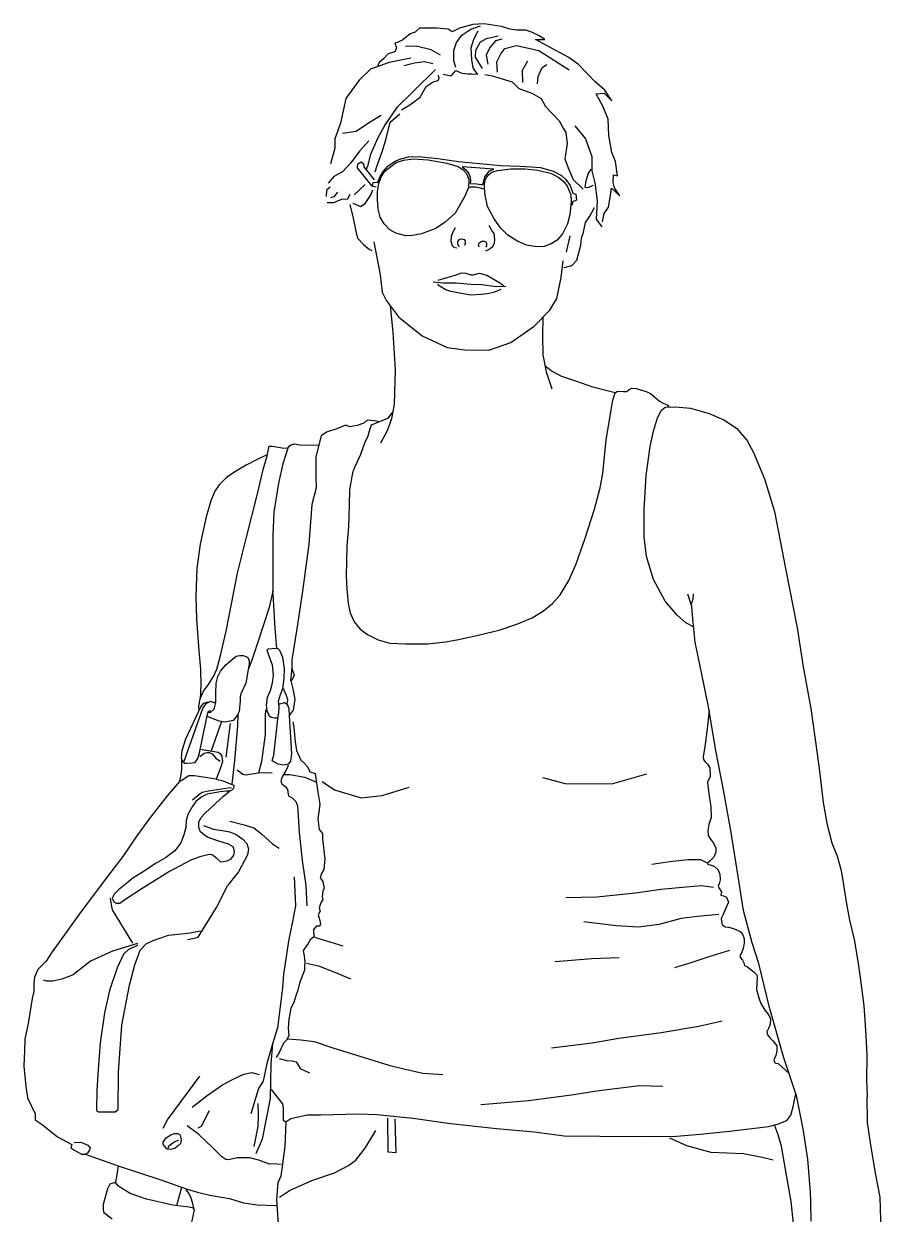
# Model space of a CAD drawing. Header units: millimetres. Extents: x -265 to 727, y -19 to 1698.
# Drawn here: x 124 to 714, y 882 to 1698 of the extents above; entities that cross this region are included whole.
import ezdxf

# ---------------------------------------------------------------- set-up
doc = ezdxf.new("R2010")
doc.units = ezdxf.units.MM
doc.layers.add('ceco.net 119', color=7, linetype='Continuous')

msp = doc.modelspace()

# ---------------------------------------------------------------- linework, layer by layer
at = {"layer": 'ceco.net 119'}
for p, q in [((271.02, 1224.94), (270.85, 1216.89)), ((265.84, 1218.51), (262.93, 1195.4)), ((270.85, 1216.89), (268.83, 1193.3)), ((268.83, 1193.3), (266.97, 1176.95)), ((246.36, 1168.23), (242.16, 1165.08)), ((250.08, 1170.17), (246.36, 1168.23)), ((255.09, 1171.06), (250.08, 1170.17)), ((258.89, 1171.62), (255.09, 1171.06)), ((255.72, 1163.66), (261.13, 1168.75)), ((263.33, 1172.19), (258.89, 1171.62)), ((261.13, 1168.75), (265.43, 1172.11)), ((265.43, 1172.11), (263.33, 1172.19)), ((239.81, 1161.52), (236.82, 1156.11)), ((242.16, 1165.08), (239.81, 1161.52)), ((248.44, 1156.79), (255.72, 1163.66)), ((235.61, 1152.15), (235.29, 1147.18)), ((236.82, 1156.11), (235.61, 1152.15)), ((244.32, 1146.93), (244.4, 1150.81)), ((244.4, 1150.81), (245.77, 1153.96)), ((245.77, 1153.96), (248.44, 1156.79)), ((235.29, 1147.18), (233.91, 1142.17)), ((245.53, 1144.18), (244.32, 1146.93)), ((248.52, 1141.76), (245.53, 1144.18)), ((231.97, 1136.84), (227.77, 1131.27)), ((233.91, 1142.17), (231.97, 1136.84)), ((250.78, 1140.47), (248.52, 1141.76)), ((258.06, 1137.88), (250.78, 1140.47)), ((264.61, 1135.94), (258.06, 1137.88)), ((267.92, 1133.92), (264.61, 1135.94)), ((221.38, 1126.5), (215.08, 1122.78)), ((227.77, 1131.27), (221.38, 1126.5)), ((239.46, 1125.42), (245.93, 1127.69)), ((245.93, 1127.69), (250.37, 1128.82)), ((250.37, 1128.82), (252.31, 1128.98)), ((252.31, 1128.98), (254.17, 1128.25)), ((254.17, 1128.25), (255.87, 1126.8)), ((255.87, 1126.8), (259.19, 1123.82)), ((266.47, 1125.84), (268.24, 1128.35)), ((268.24, 1132.87), (267.92, 1133.92)), ((268.73, 1130.77), (268.24, 1132.87)), ((268.24, 1128.35), (268.73, 1130.77)), ((215.08, 1122.78), (204.95, 1116.13)), ((223.05, 1116.54), (239.46, 1125.42)), ((259.19, 1123.82), (261.05, 1123.9)), ((261.05, 1123.9), (263.72, 1124.31)), ((263.72, 1124.31), (266.47, 1125.84)), ((199.05, 1112.5), (194.93, 1109.18)), ((204.95, 1116.13), (199.05, 1112.5)), ((204.87, 1105.22), (223.05, 1116.54)), ((189.27, 1104.58), (186.2, 1101.59)), ((194.93, 1109.18), (189.27, 1104.58)), ((194.93, 1098.84), (204.87, 1105.22)), ((186.2, 1101.59), (184.9, 1098.76)), ((184.9, 1098.76), (186.12, 1096.26)), ((186.12, 1096.26), (187.57, 1095.45)), ((187.57, 1095.45), (190.24, 1095.45)), ((190.24, 1095.45), (194.93, 1098.84)), ((639.65, 941.65), (639.28, 943.41)), ((641.62, 936.63), (639.65, 941.65)), ((643.81, 928.88), (641.62, 936.63)), ((646.97, 910.2), (643.81, 928.88)), ((650.44, 890.95), (646.97, 910.2)), ((229.21, 888.11), (232.7, 900.66)), ((652.15, 875.68), (650.44, 890.95))]:
    msp.add_line(p, q, dxfattribs=at)
for points in [[(521.01, 1562.48), (522.37, 1568.1), (525.27, 1572.55), (526.44, 1579.14), (527.21, 1585.53), (533.02, 1580.3), (529.34, 1585.92), (528.37, 1589.41), (528.76, 1594.83), (531.47, 1594.05), (530.12, 1603.93), (527.6, 1609.94), (525.47, 1621.75), (525.08, 1632.79), (521.59, 1641.32), (516.75, 1650.23), (522.17, 1650.81), (527.6, 1645.38), (522.75, 1652.74), (515.97, 1658.75), (504.73, 1670.37), (497.95, 1675.21), (483.23, 1683.15), (475.09, 1687.61), (481.68, 1687.61), (477.61, 1690.13), (473.15, 1692.26), (468.5, 1694), (462.3, 1694), (457.46, 1694.58), (451.84, 1696.52), (440.02, 1698.26), (432.27, 1697.68), (423.16, 1695.16), (418.12, 1692.84), (415.22, 1694.58), (407.47, 1695.16), (395.65, 1695.36), (392.55, 1692.45), (389.25, 1691.29), (384.22, 1687.22), (380.92, 1685.67), (378.6, 1685.09), (379.95, 1681.8), (378.6, 1679.09), (374.14, 1677.73), (370.85, 1674.24), (367.94, 1671.73), (366.8, 1668.94)], [(420.45, 1668.24), (419.09, 1672.89), (419.09, 1680.05), (421.03, 1685.48), (424.71, 1690.51), (430.91, 1694.58), (437.5, 1696.91)], [(435.56, 1693.23), (432.66, 1687.61), (430.91, 1681.6), (431.3, 1673.86), (432.27, 1668.05), (435.17, 1663.78)], [(438.84, 1667.71), (433.93, 1675.4), (434.36, 1680.09), (437.56, 1685.86), (441.62, 1688.21), (449.52, 1689.91)], [(410.01, 1676.79), (403.61, 1680.47), (393.34, 1682.99), (385.98, 1682.79)], [(452.08, 1687.78), (447.81, 1686.5), (443.76, 1682.02), (441.41, 1676.68), (442.47, 1670.49)], [(449.09, 1665.15), (448.67, 1672.2), (451.44, 1677.75), (454.22, 1681.38), (462.12, 1683.3), (477.5, 1679.88), (498.21, 1666.65)], [(389.64, 1674.63), (374.91, 1671.73), (361.93, 1667.27), (354.18, 1659.52), (345.07, 1647.13), (341.39, 1630.08), (337.52, 1619.43), (337.52, 1613.04), (334.61, 1602.19)], [(406.49, 1666.85), (391.76, 1652.33), (380.14, 1640.9), (372, 1629.28), (366.77, 1619.59), (362.12, 1608.75), (359.98, 1600.61), (359.01, 1598.48)], [(404.77, 1670.79), (398.96, 1672.14), (392.18, 1671.37), (384.82, 1669.43)], [(411.75, 1663.81), (417.37, 1662.65), (420.47, 1666.33), (424.73, 1664.39), (428.8, 1664.01), (431.51, 1664.01), (435.58, 1663.81)], [(469.59, 1672.62), (465.96, 1666.22), (466.18, 1658.11)], [(476.43, 1657.04), (477.07, 1662.16), (479.63, 1668.35), (482.83, 1670.28)], [(383.24, 1639.35), (389.05, 1642.64), (392.54, 1645.16), (396.02, 1648.07), (400.29, 1655.23), (404.94, 1658.52), (408.42, 1659.3), (409.01, 1661.04), (408.62, 1662.98)], [(440.41, 1663.4), (445.44, 1662.62), (459.2, 1658.55), (463.85, 1653.91), (472.57, 1650.61), (479.16, 1647.13), (482.06, 1641.51), (491.37, 1631.82), (494.08, 1626.79), (496.02, 1623.69), (496.98, 1616.14), (495.24, 1605.68), (497.57, 1599.48), (501.05, 1591.54), (507.84, 1584.95)], [(369.29, 1635.51), (360.58, 1630.08), (352.24, 1624.46), (342.94, 1623.11)], [(365.22, 1596.74), (366.57, 1601.19), (370.25, 1611.07), (372.77, 1619.59), (375.49, 1630.83), (382.07, 1636.64)], [(502.22, 1628.34), (509.39, 1619.43), (513.84, 1607.23), (513.84, 1597.54), (515.97, 1589.21), (517.52, 1577.01), (516.75, 1564.42), (520.62, 1559)], [(360.77, 1618.07), (354.38, 1610.91), (348.56, 1602.96), (342.75, 1596.77), (336.94, 1593.67), (333.06, 1589.02)], [(363.08, 1586.9), (353.2, 1599.45), (353.4, 1602.16), (355.72, 1603.52), (357.27, 1602.16), (357.47, 1600.22), (364.63, 1591.31)], [(363.53, 1589.49), (366.99, 1589.6), (368.61, 1593.49), (371.2, 1597.48), (374.22, 1600.94), (378.87, 1604.18), (382.76, 1605.8), (388.16, 1606.99), (394.97, 1607.2), (408.25, 1605.91), (422.4, 1603.75), (451.25, 1601.05), (464.64, 1600.61), (471.88, 1600.18), (478.58, 1599.64), (487.25, 1597.26), (493.08, 1594.24), (495.89, 1591.54), (499.02, 1587.33), (500.86, 1582.04), (502.8, 1581.39), (503.23, 1577.28), (500.53, 1576.2), (500.21, 1573.83)], [(367.67, 1588.86), (369.08, 1592.56), (371.69, 1597.01), (375.93, 1600.49), (379.74, 1603.21), (384.74, 1604.84), (391.26, 1605.71), (401.48, 1604.95), (414.42, 1602.67), (422.03, 1600.49), (425.51, 1598.21), (427.79, 1595.6), (429.42, 1591.47), (429.2, 1586.15), (426.7, 1580.17), (420.18, 1568.54), (413.22, 1562.24), (406.92, 1558), (396.91, 1554.2), (390.94, 1553.11), (386.15, 1552.89), (379.3, 1554.63), (375.39, 1556.91), (371.37, 1561.04), (368.76, 1565.61), (367.35, 1571.26), (366.91, 1577.78), (366.91, 1583.32), (367.67, 1588.86)], [(514.56, 1587.33), (511, 1585.81), (509.31, 1585.98), (509.82, 1590.55), (511.34, 1595.46), (513.37, 1598.67)], [(334.42, 1586.31), (331.9, 1584.18), (331.71, 1579.92)], [(349.99, 1575.32), (355.07, 1572.95), (358.29, 1575.15), (362.01, 1580.56), (363.53, 1584.46)], [(358.29, 1588.18), (350.84, 1581.07)], [(363.53, 1589.49), (363.08, 1586.9), (365.89, 1586.57)], [(429.81, 1586.15), (430.9, 1586.39), (434.15, 1586.39), (437.16, 1585.91), (439.45, 1585.19)], [(347.96, 1581.24), (345.93, 1577.86), (342.71, 1578.02), (336.61, 1575.49), (332.38, 1575.49)], [(339.49, 1582.93), (336.78, 1579.72), (334.58, 1579.04)], [(347.79, 1574.3), (350.16, 1564.99), (351.68, 1557.04), (353.21, 1551.28), (357.27, 1547.05), (361.33, 1543.5), (362.86, 1542.82)], [(494.75, 1531.14), (500, 1532.5), (503.55, 1536.22), (506.26, 1546.54), (506.77, 1551.28), (508.12, 1555.51), (509.48, 1562.12), (512.52, 1566.35), (515.57, 1572.27)], [(441.02, 1542.73), (442.83, 1543.49), (444.26, 1544.35), (445.97, 1545.59), (447.11, 1548.06), (447.3, 1550.15), (446.83, 1554.43), (445.21, 1556.61), (443.5, 1559.94)], [(420, 1558.42), (418.39, 1555.38), (417.25, 1552.43), (417.06, 1549.29), (418.01, 1546.25), (419.24, 1545.2), (421.15, 1544.63)], [(423.14, 1545.39), (422.29, 1546.16), (421.91, 1547.39), (422, 1549.1), (423.24, 1550.53), (424.66, 1550.91), (426.19, 1550.34), (426.95, 1549.39), (426.85, 1547.68), (426.57, 1546.25)], [(498.64, 1552.81), (496.27, 1541.64)], [(364.38, 1548.74), (368.61, 1526.23), (369.97, 1514.22), (373.02, 1508.29), (381.14, 1497.46), (397.57, 1484.43), (414.67, 1476.31), (426.69, 1474.78), (443.11, 1474.45), (458.18, 1479.86), (474.21, 1490.87), (484.93, 1501.86), (489.84, 1509.99), (492.72, 1524.37), (494.24, 1535.71)], [(436.46, 1545.11), (435.98, 1546.63), (436.55, 1548.15), (438.27, 1549.29), (439.98, 1549.2), (441.02, 1548.82), (441.5, 1547.58), (441.6, 1546.06), (440.93, 1545.2)], [(408.4, 1522.47), (414.68, 1524.37), (419.43, 1525.7), (424.67, 1527.51), (427.42, 1527.41), (430.85, 1526.08), (432.47, 1526.08), (436.75, 1527.22), (441.79, 1525.99), (446.16, 1523.51), (451.2, 1520.47), (453.49, 1518.66)], [(404.98, 1521.42), (412.02, 1520.76), (420.77, 1520.57), (430.85, 1519.71), (438.27, 1519.52), (448.16, 1518.09), (454.72, 1518.47)], [(451.49, 1516.1), (446.26, 1514.1), (442.07, 1513.05), (437.98, 1512.58), (430.85, 1512.2), (425.62, 1513.05), (417.06, 1514.77), (413.63, 1515.81), (409.73, 1518.19), (407.93, 1519.61)], [(375.46, 1505.04), (377.34, 1486.55), (378.87, 1460.98), (378.36, 1437.6), (376.5, 1427.44), (373.45, 1419.14), (368.87, 1410.67)], [(480.19, 1497.01), (479.86, 1484.61), (480.2, 1471.42), (482.45, 1459.58), (486.29, 1448.08)], [(529.77, 1445.21), (524.33, 1446.56), (514.5, 1449.16), (502.78, 1453.21), (493.13, 1456.47), (485.9, 1460.41), (481.7, 1463.53)], [(362.43, 1423.03), (361.52, 1420.62), (360.23, 1415.63), (357.99, 1410.81), (355.13, 1402.9), (352.88, 1398.02), (351.03, 1393.99), (349.63, 1390.45), (348.73, 1385.46), (347.56, 1378.48), (347.45, 1368.33), (347.11, 1360.98), (347, 1353.47), (345.88, 1340.32), (345.54, 1330.06), (345.43, 1319.49), (345.7, 1310.61), (346.6, 1301.1), (348.12, 1294.46), (350.73, 1288.36), (354.94, 1283.15), (360.06, 1279.57), (367.24, 1275.89), (375.32, 1273.64), (386.36, 1273.11), (393, 1273.2), (401.26, 1273.2), (413.73, 1274.45), (422.35, 1276.25), (436.89, 1279.39), (450.89, 1282.71), (462.29, 1286.65), (472.92, 1291.07), (480.55, 1295.82), (486.83, 1300.76), (492.04, 1306.86), (497.96, 1316.64), (503.17, 1327.94), (509, 1344.99), (515.58, 1365.5), (519.62, 1380.12), (521.32, 1390.26), (523.65, 1412.87), (525.82, 1426.64), (528.24, 1440.19), (529.77, 1445.21), (531.39, 1446.38), (535.42, 1446.29), (537.85, 1446.2), (539.46, 1447.64), (541.26, 1448.44), (544.49, 1448.26), (547.09, 1447.37), (551.04, 1446.29), (554, 1444.77), (557.05, 1442.34), (560.2, 1439.56), (563.25, 1437.95), (565.49, 1437.14), (566.8, 1435.47)], [(377.38, 1432.24), (373.61, 1427.78), (362.43, 1423.03)], [(583.59, 1284.89), (578.16, 1287.49), (572.37, 1292.9), (564.06, 1302.34), (555.98, 1317.38), (551.2, 1332.99), (549.69, 1346.46), (549.69, 1365.21), (551.02, 1388.67), (553.84, 1408.43), (556.05, 1418.96), (558.88, 1428.14), (561.52, 1433.34), (563.99, 1435.37), (571.14, 1435.63), (581.55, 1434.66), (594.17, 1431.14), (604.4, 1426.81), (612.96, 1421.08), (620.02, 1412.79), (624.7, 1404.41), (632.21, 1386.3), (638.98, 1363.95), (646.66, 1324.89), (654.57, 1284.24), (658.73, 1257.48), (663.96, 1228.84), (668.23, 1197.68), (669.81, 1185.97), (672.4, 1164.41), (675.12, 1149.11), (678.31, 1136.84), (681.96, 1127.52), (684.84, 1117.77), (686.63, 1106.59), (688.31, 1096.2), (690.42, 1083.77), (693.71, 1070.52), (696.23, 1055.72), (697.89, 1044.49), (700.33, 1025.03), (701.72, 1005.09), (702.33, 990.73), (702.25, 974.48), (702.6, 962.64)], [(367.94, 1425.37), (364.8, 1426.08), (359.72, 1426.42), (357.52, 1424.56), (352.77, 1422.86), (347.86, 1422.02), (344.81, 1423.03), (338.88, 1420.49), (331.93, 1418.29), (328.2, 1415.75), (324.64, 1401.35), (324.47, 1388.31), (324.81, 1380.18), (321.76, 1368.66), (319.71, 1341.44), (315.48, 1309.25), (311.58, 1283.51), (308.02, 1262.16), (308.19, 1257.25), (308.36, 1255.56), (309.72, 1252), (308.36, 1248.44), (307.51, 1247.77), (308.36, 1256.91)], [(244.64, 1227.72), (244.4, 1230.62), (245.15, 1235.44), (247.48, 1240.84), (250.89, 1245.33), (254.47, 1250.74), (256.55, 1255.81), (258.88, 1264.29), (263.03, 1281.84), (270.77, 1321.56), (276.51, 1344.51), (284.92, 1377.91), (288.42, 1392.66), (291.08, 1402.14), (292.49, 1408.63), (294.82, 1408.71), (301.39, 1407.55), (305.3, 1407.3), (306.55, 1409.04), (307.63, 1409.54), (309.96, 1410.37), (313.62, 1409.54), (326.65, 1409.47)], [(305.3, 1407.3), (301.81, 1396.65), (298.98, 1383.43), (295.82, 1363.39), (295.15, 1347.63), (294.99, 1323.01), (295.09, 1309.39)], [(291.24, 1402.86), (285.33, 1400.13), (276.85, 1395.73), (269.53, 1391.24), (263.45, 1387.41), (258.21, 1382.17), (255.3, 1377.76), (252.47, 1371.28), (249.4, 1360.22), (245.15, 1341.43), (242.9, 1324.91), (242.24, 1305.78), (242.73, 1290.15), (244.4, 1268.47), (245.4, 1255.75), (245.65, 1245.1), (245.13, 1235.33)], [(297.81, 1269.92), (296.67, 1283.69), (295.34, 1307.56), (295.09, 1309.39), (292.59, 1298), (284.44, 1273.55), (280.61, 1262.07), (278.09, 1255.48), (276.43, 1246.33), (273.02, 1238.93), (272.6, 1236.93), (272.68, 1234.02), (272.02, 1226.87), (270.52, 1223.96), (267.86, 1220.64), (262.37, 1219.47), (258.21, 1220.14), (249.96, 1223.4)], [(653.73, 964.68), (645.42, 989.35), (635.59, 1023.85), (628.42, 1054), (623.76, 1068.23), (617.71, 1090.26), (614.06, 1113.73), (609.27, 1143.81), (604.11, 1173.19), (598.94, 1200.01), (593.78, 1230.02), (589.24, 1252.43), (584.58, 1274.39), (583.07, 1290.38), (582.44, 1298.69), (579.55, 1307.25)], [(581.98, 1300.05), (583.2, 1303.85), (583.58, 1307.38)], [(250.78, 1226.37), (252.61, 1226.38), (254.88, 1228.45), (255.96, 1232.86), (255.96, 1238.85), (256.21, 1246.16), (257.3, 1250.82), (259.13, 1254.48), (262.87, 1258.89), (267.36, 1262.71), (270.02, 1264.62), (272.27, 1265.12), (274.68, 1265.12), (277.68, 1264.04), (278.92, 1262.05), (278.92, 1259.14), (278.09, 1255.48)], [(299.21, 1231.92), (298.87, 1233.95), (300.4, 1238.52), (301.92, 1242.59), (302.74, 1249.32), (303.07, 1256.38), (301.99, 1263.87), (299.91, 1268.69), (298.75, 1269.86), (297.5, 1269.94), (291.92, 1269.61), (290.93, 1269.02), (292.17, 1265.53), (294.67, 1258.71), (295.25, 1251.64), (294.67, 1246.24), (293.26, 1240.92), (291.18, 1236.43), (290.51, 1231.19), (290.93, 1227.45), (292.34, 1224.37), (294, 1222.96), (296.17, 1222.46), (298.57, 1222.46)], [(307.51, 1247.77), (308.87, 1242.25), (310.06, 1235.14), (309.04, 1227.68), (306.16, 1223.96), (307.85, 1197.87), (307.18, 1192.79), (305.65, 1190.59), (302.6, 1190.08), (298.7, 1190.59), (294.64, 1192.96), (295.65, 1196.85), (298.7, 1223.62), (299.21, 1225.99), (299.38, 1230.22), (299.21, 1231.92), (303.11, 1232.93), (304.97, 1231.75), (305.99, 1228.87), (306.16, 1223.96)], [(304.97, 1231.75), (305.4, 1234.68), (304.48, 1237.76), (302.82, 1241.08), (302.65, 1242.66)], [(233.83, 1191.84), (232.48, 1194.57), (232.84, 1199.95), (235.36, 1208.12), (245.77, 1230.1), (247.65, 1232.43), (249.9, 1233.24), (252.29, 1233.58)], [(255.87, 1232.49), (252.29, 1233.58), (249.03, 1232.02), (246.97, 1229.34), (233.83, 1191.84), (234.49, 1191.34), (235.74, 1191.34), (239.65, 1191.5), (241.73, 1191.84), (243.56, 1194.58), (244.72, 1198.49), (250.3, 1225.01), (251.05, 1227.09), (252.63, 1227.42)], [(290.03, 1228.03), (289.82, 1223.58), (289.69, 1210.99), (287.22, 1192.52), (285.24, 1184.65)], [(594.2, 1227.58), (592.9, 1214.83), (591.22, 1202.64), (590.22, 1195.97), (590.45, 1193.98), (591.29, 1192.6), (593.13, 1190.61), (594.82, 1188.23), (594.97, 1182.18), (593.21, 1178.42), (593.67, 1174.05), (594.45, 1167.26), (595.44, 1161.67), (595.52, 1154.15), (593.99, 1149.4), (593.37, 1145.11), (593.68, 1141.81), (595.14, 1139.28), (597.28, 1136.6), (598.82, 1133.08), (598.74, 1130.32), (597.44, 1126.99), (594.75, 1124.15), (593.07, 1122.85), (593.3, 1122.01), (595.06, 1121.7), (597.9, 1120.47), (600.35, 1118.18), (601.5, 1115.19), (601.89, 1111.43), (601.12, 1108.59), (600.35, 1107.06), (600.89, 1105.99), (602.81, 1103.08), (602.27, 1100.85), (604.03, 1100.39), (606.18, 1099.4), (607.48, 1096.1), (605.03, 1090.46), (603.72, 1087.09), (602.57, 1084.79), (602.8, 1083.03), (603.19, 1080.5), (605.18, 1079.27), (607.48, 1078.89), (610.85, 1078.04), (615.46, 1075.98), (617.3, 1073.75), (618.37, 1070.84), (618.37, 1067.93), (617.6, 1064.4), (616.61, 1061.79), (615.61, 1059.73), (615.46, 1058.12), (617.22, 1056.28), (617.99, 1054.44), (618.6, 1052.75), (620.59, 1051.68), (625.44, 1047.81), (627.05, 1046.27), (627.28, 1044.05), (627.05, 1040.52), (626.74, 1036.23), (628.27, 1030.4), (629.58, 1026.65), (632.49, 1022.02), (635.02, 1018.95), (636.33, 1016.19), (636.02, 1012.36), (634.95, 1009.53), (633.87, 1007.23), (634.18, 1005.08), (636.1, 1002.86), (637.94, 1001.09), (640.7, 997.64), (640.7, 994.19), (640.01, 990.98), (638.63, 988.06), (639.39, 985.99), (641.54, 985.38), (646.76, 980.75), (649.03, 978.64)], [(259.92, 1219.86), (252.81, 1199.79)], [(308.71, 1219.8), (309.39, 1215.73), (310.34, 1205.96), (311.29, 1200.12), (314.27, 1193.34), (316.45, 1191.44), (319.16, 1188.72), (320.38, 1185.33), (324.19, 1184.2), (325.96, 1171.58), (327.32, 1163.16), (326.64, 1158.01), (325.96, 1153.12), (326.77, 1145.93), (329.08, 1143.08), (329.22, 1139.42), (330.71, 1125.85), (330.03, 1118.38), (328.4, 1115.67), (327.59, 1112.82), (329.35, 1110.24), (330.17, 1105.56), (329.36, 1103.52), (328.95, 1099.72), (329.36, 1097.82), (328, 1095.65), (326.92, 1092.12), (327.46, 1089.95), (326.24, 1087.37), (327.32, 1083.57), (327.73, 1080.86), (326.78, 1079.64), (324.88, 1079.64), (322.98, 1077.2), (323.25, 1072.31), (321.89, 1071.22), (320.54, 1070.14), (319.31, 1067.83), (315.92, 1062.95), (316.46, 1059.28), (317.01, 1055.08), (316.73, 1052.36), (316.73, 1049.51), (313.34, 1040.5), (312.25, 1035.75), (310.76, 1031.95), (309.54, 1027.2), (307.5, 1023.4), (306.69, 1019.6), (306.01, 1015.8), (305.6, 1009.97), (306.01, 1004.54), (304.38, 1001.42), (302.34, 999.52), (299.36, 993.01), (297.32, 989.48)], [(245.27, 1201.08), (257.62, 1198.97), (258.87, 1197.89), (260.04, 1196.28), (260.58, 1192.33), (259.05, 1187.48), (256.18, 1180.3), (241.28, 1182.64), (237.42, 1182.73), (235.72, 1181.65), (232.75, 1179.41), (231.32, 1178.96), (232.48, 1184.7), (232.66, 1188.11), (232.57, 1194.21)], [(245, 1195.99), (247.88, 1198.32), (249.72, 1198.73), (251.37, 1198.59), (253.49, 1197.7), (255.95, 1194.83), (259.03, 1192.64)], [(270.66, 1186.69), (274.56, 1183.81), (276.34, 1183.34), (280.93, 1183.95), (284.97, 1184.64), (289.48, 1184.91), (294.68, 1184.77)], [(305.52, 1190), (304.88, 1188.04), (303.69, 1185.79), (301.37, 1182), (300.46, 1179.26), (301.16, 1177.3), (302.57, 1176.1), (304.04, 1175.19), (305.02, 1173.23), (305.52, 1170.21), (305.87, 1169.02), (308.32, 1167.61), (310.85, 1165.09), (311.97, 1162.07), (313.17, 1144.06), (315.14, 1124.62), (317.68, 1107.59), (318.45, 1093.63)], [(302.29, 1183.51), (306.65, 1183.62), (316.95, 1181.86), (323.4, 1179.1), (325.04, 1178.14)], [(480.04, 1181.59), (495.54, 1177.48), (527.49, 1177.16), (551.53, 1184.12)], [(231.32, 1178.96), (222.61, 1168.97), (211.23, 1154.36), (201.79, 1141.44), (192.22, 1127.34), (181.61, 1113.77), (163.61, 1089.67), (143.83, 1062.01), (139.69, 1055.54), (137.49, 1053.47), (134, 1049.85), (131.54, 1044.55), (131.15, 1040.42), (131.15, 1034.86), (129.99, 1030.08), (127.39, 1012.81), (124.93, 1002.21), (124.67, 994.2), (124.29, 983.73), (125.71, 969.76), (126.87, 962.01), (132.05, 950.95), (132.18, 946.81), (136.97, 943.71), (147.31, 935.18), (157.27, 929.88), (156.57, 927.36), (163.81, 923.28), (166.45, 923.28), (189.73, 915.14), (218.18, 905.7), (235.6, 899.65), (243.43, 897.23), (251.75, 895.17), (258.44, 894.1), (265.29, 892.8), (274.9, 889.96), (284.29, 888.6), (297.39, 888.18)], [(256.18, 1180.3), (261.01, 1179.3), (265.87, 1177.18), (268.2, 1176.22), (267.99, 1174.1), (266.69, 1172.53), (265.43, 1172.11)], [(328.84, 1178.74), (337.38, 1173.05), (355.73, 1167.68), (369.96, 1169.26), (388.62, 1174.95)], [(239.87, 1166.23), (245.14, 1170.61), (246.58, 1171.43), (250.89, 1172.39), (265.87, 1174.65), (266.76, 1174.51)], [(265.68, 1151.63), (275.51, 1149.18), (281.98, 1146.98), (287.28, 1142.97), (295.04, 1135.73), (299.44, 1133.15)], [(247.47, 1148.55), (254.42, 1146.12), (261.7, 1145.07), (265.58, 1144.26), (269.94, 1142.41), (274.39, 1139.17), (277.3, 1136.19), (278.35, 1132.31), (277.7, 1128.43), (271.48, 1116.96), (264.2, 1107.66)], [(593.07, 1122.85), (588.46, 1125.01), (579.57, 1125.01), (567.22, 1123.69), (554.88, 1121.88)], [(309.6, 1113.42), (310.58, 1093.63), (308.34, 1081.76), (306.02, 1070.68), (302.36, 1046.63), (301.73, 1037.3), (298.3, 1010.03), (295.15, 999.71), (290.99, 985.48), (288.35, 973.4), (285.33, 968.24), (280.04, 950.93)], [(236.45, 1070.41), (242.24, 1071.55), (243.75, 1072.05), (256.35, 1092.45), (264.2, 1107.66)], [(495.93, 1099.17), (517.17, 1099.83), (528.37, 1100.98), (543.85, 1102.46), (561.13, 1104.93), (578.59, 1106.58), (588.96, 1107.4), (597.19, 1106.41)], [(183.6, 1098.71), (184.04, 1095.71), (184.82, 1090.72), (198.91, 1067.88)], [(600.81, 1087.65), (586.16, 1086.17), (574.96, 1084.85), (559.65, 1080.74), (545.82, 1078.93), (530.51, 1079.92), (508.28, 1082.55)], [(189.04, 953.86), (189.15, 979.47), (191.51, 1011.83), (196.68, 1039.24), (200.31, 1053.02), (204.17, 1063.1), (208.27, 1067.58), (213.07, 1069.79), (223.54, 1073.41), (234.41, 1074.51), (238.19, 1074.98), (245.51, 1076.48)], [(323.62, 1072.16), (334.05, 1068.85), (343.13, 1066.03)], [(202.35, 1067.66), (185.15, 1062.56), (169.96, 1055.57), (158.18, 1046.22), (150.41, 1043.34), (144.09, 1041.9), (139.87, 1041.9), (138.1, 1042.56)], [(202.44, 1066.64), (195.75, 1063.49), (192.6, 1060.5), (188.34, 1050.97), (183.15, 1035.47), (179.6, 1020.12), (176.68, 999.68), (175.19, 981.26), (174.32, 967.02), (174.16, 953.28), (175.42, 952.26), (186.84, 952.42), (189.04, 953.86)], [(608.22, 1062.96), (593.4, 1058.35), (582.37, 1054.73), (570.52, 1050.95)], [(318.22, 1054.26), (326.44, 1052.42), (337.97, 1047.88), (348.4, 1043.59)], [(488.69, 1055.39), (513.88, 1057.37), (532.48, 1058.19)], [(486.18, 996.25), (514.01, 999.73), (532.33, 1002.75), (561.33, 1006.69), (587.07, 1011.09), (603.08, 1014.8)], [(294.84, 998.64), (293.64, 985.42), (293.26, 961.5), (287.72, 933.56), (283.44, 923.61)], [(305.45, 1002.45), (314.16, 1001.59), (323.36, 1000.61), (336.24, 996.19), (361.39, 988.46), (374.64, 984.29), (384.82, 981.84), (397.95, 978.9), (411.57, 978.04)], [(299.43, 988.95), (304.46, 987.48), (308.39, 987.36), (311.09, 986.5), (313.91, 982.09), (320.29, 979.02)], [(219.81, 941.07), (222.84, 946.74), (245.01, 976.84)], [(239.85, 955.56), (250.05, 963.49), (260.51, 970.79), (267.94, 974.83), (275.12, 978.1), (280.67, 979.23), (285.58, 977.85)], [(294.02, 967.68), (301.57, 957.74), (302.08, 954.59), (302.08, 946.54), (303.97, 945.4), (307.49, 947.67), (318.7, 950.19), (327.89, 950.19), (353.84, 950.94), (366.43, 950.56), (391.24, 947.92), (415.02, 944.63), (448.39, 940.98), (474.2, 938.71), (494.73, 935.94), (519.29, 935.69), (550.39, 935.31), (571.87, 935.56), (587.99, 936.95), (608.14, 939.09), (634.84, 942.24), (641.01, 943.87)], [(437.77, 957.27), (470.44, 960.04), (499.97, 963.91), (518.8, 966.87), (546.48, 970.37), (562.54, 969.82)], [(641.01, 943.87), (647.62, 946.44), (650.28, 949.99), (651.88, 955.66), (653.68, 964.82)], [(653.73, 964.68), (658.44, 940.59), (661.63, 919.86), (663.58, 897.18), (663.75, 890.97), (663.88, 877.32)], [(282.3, 928.52), (284.95, 942.37), (285.33, 950.3), (285.07, 958.1)], [(714.28, 854.85), (712.07, 878.31), (711.59, 893.81), (708.46, 909.18), (705.1, 929.39), (702.81, 945.12), (702.6, 962.64)], [(243.9, 941.36), (246.16, 942.5), (251.58, 953.2)], [(373.78, 948.06), (374.01, 924.94), (379.68, 924.48), (379, 947.6)], [(300.87, 916.16), (295.11, 916.66), (292.76, 916.52), (285.5, 919.15), (279.17, 920.79), (270.63, 920.72), (266.64, 919.79), (264.36, 919.51), (262.8, 919.72), (260.16, 921.43), (253.97, 927.55), (244.36, 936.72), (236.39, 942.7)], [(303.97, 945.4), (303.31, 928.62), (300.53, 908.22), (298.44, 903.58), (297.51, 892.22), (298.9, 871.59), (299.37, 853.27), (299.13, 846.08), (299.13, 836.34), (301.69, 826.6), (303.77, 815.01), (305.4, 805.5), (304.47, 791.13), (306.09, 779.54), (308.88, 766.09), (309.11, 763.77), (306.56, 759.94), (306.56, 754.37), (307.71, 740.23), (310.27, 729.33), (314.91, 723.07), (320.01, 720.52), (321.17, 720.29)], [(299.64, 893.89), (306.44, 898.42), (321.86, 905.22), (337.28, 910.43), (347.03, 915.64), (352.02, 919.27), (358.36, 927.43), (365.62, 939.44)], [(158.79, 931.3), (163.44, 931.48), (168.26, 929.52), (169.7, 927.73), (169.43, 926.39), (167.91, 924.06), (166.45, 923.28)], [(223.18, 927.46), (223.8, 928.98), (226.4, 931.04), (228.63, 932.2), (230.51, 932.91)], [(567.11, 934.45), (578.67, 929.24), (595.45, 924.71), (617.9, 923.8), (630.59, 921.31), (638.07, 919.49)], [(187.46, 903.55), (189.2, 915.32)], [(239.17, 875.52), (241.35, 885.12), (240.71, 886.27), (237.76, 887.04), (226.5, 888.45), (208.45, 892.41), (197.18, 896.38), (191.3, 899.96), (189.12, 901.37), (187.46, 903.55), (186.18, 903.55), (183.23, 902.65), (181.7, 899.45), (178.75, 888.83), (178.75, 884.99), (179.26, 883.33)], [(235.33, 898.94), (237.38, 896.38), (238.91, 893.44), (239.81, 890.37), (240.71, 886.27)], [(179.26, 883.33), (184.77, 878.98)]]:
    msp.add_lwpolyline(points, dxfattribs=at)
for points in [[(430.41, 1588.76), (434.97, 1588.55), (437.78, 1588.17), (439.12, 1588.12), (439.54, 1589.74), (440.52, 1593.33), (443.67, 1597.46), (446.61, 1598.54), (424.97, 1600.28), (427.36, 1598.11), (429.43, 1595.61), (430.3, 1593), (430.52, 1590.61)], [(440.3, 1588.55), (440.95, 1591.8), (442.91, 1594.74), (445.3, 1596.48), (449.22, 1597.78), (458.35, 1598.76), (467.81, 1598.87), (476.83, 1598), (486.07, 1595.72), (490.63, 1593.22), (494.66, 1590.18), (497.16, 1586.48), (499.33, 1580.94), (499.66, 1576.16), (498.79, 1567.25), (497.16, 1561.16), (493.68, 1554.2), (489.98, 1549.86), (485.85, 1547.47), (481.07, 1545.62), (476.18, 1545.4), (469.11, 1546.49), (462.37, 1549.53), (456.28, 1553.44), (451.06, 1558.33), (446.82, 1564.53), (442.37, 1573), (440.74, 1580.83), (440.3, 1585.83)], [(222.1, 927.19), (219.87, 929.87), (219.87, 931.48), (222.01, 934.52), (225.05, 936.58), (227.65, 937.56), (229.88, 937.38), (231.58, 936.58), (232.21, 933), (231.85, 930.59), (230.42, 929.34), (228.1, 927.46), (225.14, 926.57), (222.64, 926.74)]]:
    msp.add_lwpolyline(points, close=True, dxfattribs=at)

doc.saveas('drawing.dxf')
